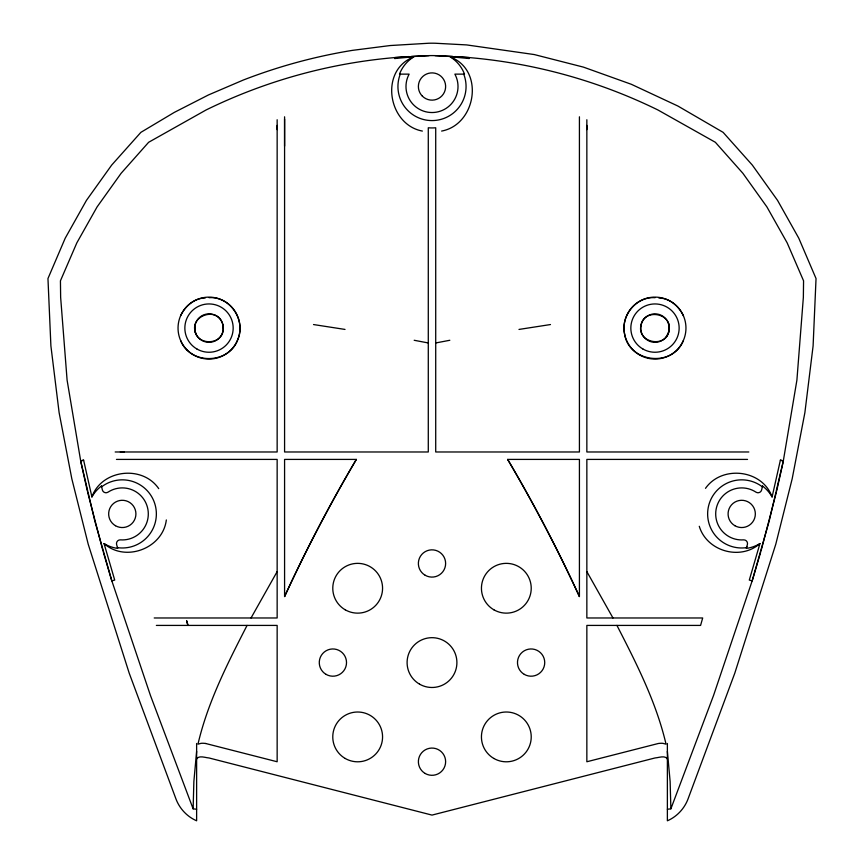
<?xml version="1.0" encoding="UTF-8"?>
<svg xmlns="http://www.w3.org/2000/svg" width="864" height="864" viewBox="0 0 864 864"><rect width="100%" height="100%" fill="white"/><g stroke="black" fill="none" stroke-linecap="round" stroke-linejoin="round"><path stroke-width="1.3" d="M284.58 146.124L284.58 116.802M455.123 56.581L469.163 57.564L469.163 58.525L449.982 56.722A34.808 34.808 0 0 1 464.519 74.131L454.874 74.131A26.017 26.017 0 0 1 432 112.536A26.017 26.017 0 0 1 409.126 74.131L399.481 74.131A34.808 34.808 0 0 1 414.018 56.722L394.837 58.525L394.837 57.564L408.877 56.581M194.886 326.257C192.154 346.799 225.904 346.896 223.139 326.268C220.072 304.484 186.559 315.608 196.344 334.627M196.625 809.244L193.126 808.834L193.871 781.488L196.625 751.356M641.261 324.292C635.418 342.986 667.364 349.153 669.136 329.81C671.976 312.455 642.935 308.167 640.904 325.933M586.85 125.42L586.85 129.622M196.625 759.002C198.774 755.028 205.405 757.739 209.012 757.966L432 815.098L654.988 757.966C658.595 757.739 665.226 755.028 667.375 759.002M776.65 491.087L783.367 460.955L780.386 460.156L772.092 496.94A34.808 34.808 0 0 0 762.556 486.054L761.638 489.92A3.715 3.715 0 0 1 755.989 492.167A26.017 26.017 0 0 0 716.537 507.352A26.017 26.017 0 0 0 743.548 539.87A3.715 3.715 0 0 1 747.382 544.59L746.518 547.646A34.063 34.063 0 0 1 708.739 505.321A34.063 34.063 0 0 1 762.372 486.832L762.556 486.054M776.326 492.394L761 551.048M166.331 519.955C162.875 548.338 125.485 562.68 104.058 543.564L114.707 580.079L111.78 580.856L103.367 552.29M746.842 546.502L746.291 548.413A34.808 34.808 0 0 0 759.942 543.564L749.293 580.079L752.22 580.856L760.633 552.29M667.375 809.244L670.874 808.834L713.567 695.412L752.166 580.846L769.133 521.251L783.313 460.944L796.9 380.16L803.358 297.346L803.563 280.811L787.158 242.849L766.919 206.928L742.878 173.286L715.37 142.29L657.925 109.976A533.045 533.045 0 0 0 469.163 57.575L434.992 55.62A111.456 111.456 0 0 0 429.008 55.62L411.437 56.398M87.35 491.087L80.633 460.955L83.614 460.156L91.908 496.94C101.585 469.476 142.452 464.724 158.717 488.635M284.58 596.549C306.169 549.666 330.178 503.906 356.346 459.41L284.58 459.41L284.58 596.549A1486.598 1486.598 0 0 1 356.346 459.41M277.15 129.622L277.15 125.42M247.061 625.417C227.524 663.509 207.749 702.184 197.975 744.152L201.15 743.321A11.156 4.223 14.5 0 1 205.675 743.483M683.23 340.816C672.592 367.74 628.938 362.599 624.618 334.163C620.417 315.986 636.228 296.266 655.074 297.68M666.284 336.776L668.358 333.018L669.233 328.093L668.444 323.406M251.035 617.976L277.15 571.612M180.576 315.824C185.004 306.32 194.324 298.037 205.232 297.994M705.499 488.344C721.937 464.886 762.372 469.422 772.092 496.94M124.146 451.98L120.29 451.98M759.942 543.564C740.459 560.844 706.784 551.329 699.278 526.284M412.884 57.294C379.22 70.978 388.087 124.686 422.366 131.069M441.623 131.069C475.913 124.697 484.78 70.967 451.105 57.283M83.614 460.156L80.633 460.955M449.82 340.276L435.715 342.954M518.983 329.432L550.476 324.551M209.066 297.68C230.148 296.082 246.175 320.49 237.805 339.498C229.165 364.273 190.328 365.148 180.695 340.643M193.126 808.834L150.433 695.412L111.834 580.846L94.867 521.251L80.687 460.944L67.1 380.16L60.642 297.346L60.437 280.811L76.842 242.849L97.081 206.928L121.122 173.286L148.63 142.29L206.075 109.976A533.045 533.045 0 0 1 394.837 57.575L429.008 55.62M115.182 451.98L277.15 451.98L277.15 119.75M748.818 451.98L586.85 451.98L586.85 119.75M116.456 459.41L277.15 459.41L277.15 617.976L154.213 617.976M507.654 459.41L579.42 459.41L579.42 596.549A1486.598 1486.598 0 0 0 507.654 459.41C533.822 503.906 557.831 549.666 579.42 596.549M747.544 459.41L586.85 459.41L586.85 617.976L702.691 617.976L700.585 625.417L586.85 625.417L586.85 761.756L658.325 743.494A11.156 4.201 -14.4 0 1 662.839 743.332L666.025 744.152C656.251 702.184 636.476 663.509 616.939 625.417M156.362 625.417L277.15 625.417L277.15 761.756L205.675 743.494M434.992 55.62L452.563 56.398M658.897 298.015C669.794 298.091 679.061 306.418 683.467 315.922M313.524 324.551L345.017 329.432M428.285 342.954L414.18 340.276M783.367 460.955L780.386 460.156M586.85 571.612L612.965 617.976M117.439 547.463L117.709 548.413A34.808 34.808 0 0 1 104.058 543.564M103 551.048L87.674 492.394M101.444 486.054L102.362 489.92A3.715 3.715 0 0 0 108.011 492.167A26.017 26.017 0 0 1 147.463 507.352A26.017 26.017 0 0 1 120.463 539.87A3.715 3.715 0 0 0 116.618 544.59L117.482 547.646A34.063 34.063 0 0 0 155.261 505.321A34.063 34.063 0 0 0 101.628 486.832L101.444 486.054A34.808 34.808 0 0 0 91.908 496.94M222.793 324.486L223.258 328.093A14.245 14.245 0 0 1 201.884 340.427A14.245 14.245 0 0 1 201.884 315.749A14.245 14.245 0 0 1 223.258 328.093M667.375 751.356L670.129 781.488L670.874 808.834M667.375 743.483L667.375 820.8C676.674 816.761 684.04 809.006 687.787 799.621L734.778 673.207L775.786 544.212L792.191 478.753L804.881 412.646L813.1 345.913L816.037 278.543L798.79 238.205L777.557 200.394L752.339 165.11L723.125 132.354L677.884 106.034L631.336 84.294L583.47 67.133L534.287 54.562L466.679 44.917L435.326 43.243A123.854 123.854 0 0 0 428.674 43.243L390.172 45.544L352.393 50.371A541.739 541.739 0 0 0 243.378 80.006L208.494 94.932L174.323 112.385L140.875 132.354L111.661 165.11L86.443 200.394L65.21 238.205L47.963 278.543L50.9 345.913L59.119 412.646L71.809 478.753L88.214 544.212L129.222 673.207L176.213 799.621C179.96 809.017 187.326 816.761 196.625 820.8L196.625 743.483M579.42 116.802L579.42 451.98L435.715 451.98L435.715 127.775A41.418 41.418 0 0 1 428.285 127.775L428.285 451.98L284.58 451.98L284.58 119.113M394.837 57.564L394.837 58.525M463.73 74.131A34.063 34.063 0 0 1 432 120.582A34.063 34.063 0 0 1 400.27 74.131M187.596 623.916L186.646 620.708L187.812 625.417L187.596 623.916M422.366 96.152A13.63 13.63 0 0 0 445.165 90.05A13.63 13.63 0 0 0 428.468 73.354A13.63 13.63 0 0 0 422.366 96.152M734.897 525.722A13.63 13.63 0 0 0 755.341 513.918A13.63 13.63 0 0 0 734.897 502.114A13.63 13.63 0 0 0 734.897 525.722M115.474 525.722A13.63 13.63 0 0 0 135.918 513.918A13.63 13.63 0 0 0 115.474 502.114A13.63 13.63 0 0 0 115.474 525.722M345.222 609.811A24.905 24.905 0 0 0 382.568 588.244A24.905 24.905 0 0 0 345.222 566.687A24.905 24.905 0 0 0 345.222 609.811M493.884 609.811A24.905 24.905 0 0 0 531.23 588.244A24.905 24.905 0 0 0 493.884 566.687A24.905 24.905 0 0 0 493.884 609.811M419.548 684.148A24.905 24.905 0 0 0 456.905 662.58A24.905 24.905 0 0 0 419.548 641.012A24.905 24.905 0 0 0 419.548 684.148M345.222 758.473A24.905 24.905 0 0 0 382.568 736.906A24.905 24.905 0 0 0 345.222 715.338A24.905 24.905 0 0 0 345.222 758.473M493.884 758.473A24.905 24.905 0 0 0 531.23 736.906A24.905 24.905 0 0 0 493.884 715.338A24.905 24.905 0 0 0 493.884 758.473M524.297 674.384A13.63 13.63 0 0 0 544.73 662.58A13.63 13.63 0 0 0 524.297 650.776A13.63 13.63 0 0 0 524.297 674.384M326.084 674.384A13.63 13.63 0 0 0 346.518 662.58A13.63 13.63 0 0 0 326.084 650.776A13.63 13.63 0 0 0 326.084 674.384M425.185 773.485A13.63 13.63 0 0 0 445.63 761.681A13.63 13.63 0 0 0 425.185 749.887A13.63 13.63 0 0 0 425.185 773.485M425.185 575.273A13.63 13.63 0 0 0 445.63 563.468A13.63 13.63 0 0 0 425.185 551.664A13.63 13.63 0 0 0 425.185 575.273M187.11 349.996A30.974 30.974 0 0 0 238.928 336.107A30.974 30.974 0 0 0 200.999 298.177A30.974 30.974 0 0 0 187.11 349.996M639.5 354.91A30.974 30.974 0 0 0 685.962 328.093A30.974 30.974 0 0 0 639.5 301.266A30.974 30.974 0 0 0 639.5 354.91M642.913 349.013A24.16 24.16 0 0 0 679.147 328.093A24.16 24.16 0 0 0 642.913 307.174A24.16 24.16 0 0 0 642.913 349.013M196.927 349.013A24.16 24.16 0 0 0 233.172 328.093A24.16 24.16 0 0 0 196.927 307.174A24.16 24.16 0 0 0 196.927 349.013M647.87 340.427A14.245 14.245 0 0 0 669.233 328.093A14.245 14.245 0 0 0 647.87 315.749A14.245 14.245 0 0 0 647.87 340.427"/></g></svg>
